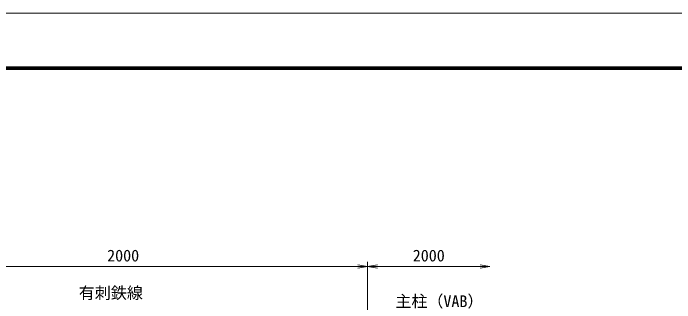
# Model space of a CAD drawing. Units: millimetres, scale not verified. Extents: x -4200 to 4200, y -2970 to 2970.
# Drawn here: x -2829 to -124, y 1784 to 2970 of the extents above; entities that cross this region are included whole.
import ezdxf
from ezdxf.enums import TextEntityAlignment as Align

# ---------------------------------------------------------------- set-up
doc = ezdxf.new("R2010")
doc.units = ezdxf.units.MM
doc.header["$LTSCALE"] = 10
for name, color, linetype, lineweight in [('0-2_D-STR-DIM', 7, 'Continuous', 13), ('0-7_D-STR-TXT', 7, 'Continuous', 13), ('0-8_0', 7, 'Continuous', 18), ('0-B_D-TTL', 7, 'Continuous', 18)]:
    doc.layers.add(name, color=color, linetype=linetype, lineweight=lineweight)
doc.styles.add('ＭＳ ゴシック', font='')
doc.styles.get('ＭＳ ゴシック').set_extended_font_data('MS Gothic')

# ---------------------------------------------------------------- blocks, each defined once
blk = doc.blocks.new('_Open')
at = {"layer": '0-8_0'}
blk.add_line((-10, 1.667), (0, 0), dxfattribs=at)
blk.add_lwpolyline([(-10, -1.667), (0, 0), (-10, 0)], dxfattribs=at)

msp = doc.modelspace()

# ---------------------------------------------------------------- linework, layer by layer
at = {"layer": '0-2_D-STR-DIM'}
for p, q in [((-1379.97, 1678.63), (-1379.97, 1952.41)), ((-1379.97, 1678.63), (-1379.97, 1952.41)), ((-3379.97, 1932.41), (-1379.97, 1932.41)), ((-1379.97, 1932.41), (-879.97, 1932.41))]:
    msp.add_line(p, q, dxfattribs=at)
at = {"layer": '0-B_D-TTL', "color": 2}
msp.add_lwpolyline([(-4200, 2970), (4200, 2970), (4200, -2970), (-4200, -2970)], close=True, dxfattribs=at)
at = {"layer": '0-B_D-TTL'}
for points in [[(-3930, 2750), (3930, 2750), (3930, -2750), (-3930, -2750)], [(-3927.5, 2747.5), (3927.5, 2747.5), (3927.5, -2747.5), (-3927.5, -2747.5)], [(-3925, 2745), (3925, 2745), (3925, -2745), (-3925, -2745)], [(-3922.5, 2742.5), (3922.5, 2742.5), (3922.5, -2742.5), (-3922.5, -2742.5)], [(-3920, 2740), (3920, 2740), (3920, -2740), (-3920, -2740)]]:
    msp.add_lwpolyline(points, close=True, dxfattribs=at)

# ---------------------------------------------------------------- block references
at = {"layer": '0-2_D-STR-DIM', "xscale": 4, "yscale": 4}
for p in [(-1379.97, 1932.41), (-879.97, 1932.41)]:
    msp.add_blockref('_Open', p, dxfattribs=at)
at = {"layer": '0-2_D-STR-DIM', "xscale": 4, "yscale": 4, "rotation": 180}
msp.add_blockref('_Open', (-1379.97, 1932.41), dxfattribs=at)

# ---------------------------------------------------------------- texts
at = {"layer": '0-2_D-STR-DIM', "style": 'ＭＳ ゴシック'}
for p in [(-2445.24, 1939.16), (-1195.24, 1939.16)]:
    msp.add_text('2000', height=48.09, dxfattribs=at).set_placement(p, align=Align.BOTTOM_LEFT)
at = {"layer": '0-7_D-STR-TXT', "style": 'ＭＳ ゴシック'}
for s, p in [('有刺鉄線', (-2561.34, 1786.12)), ('主柱（VAB）', (-1266.72, 1752.07))]:
    msp.add_text(s, height=48.09, dxfattribs=at).set_placement(p, align=Align.BOTTOM_LEFT)

doc.saveas('drawing.dxf')
